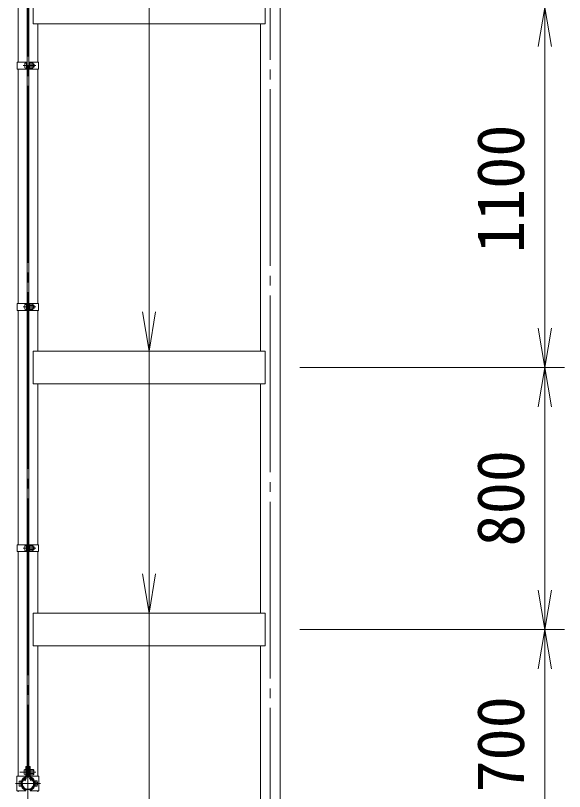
# Model space of a CAD drawing. Units: millimetres, scale not verified. Extents: x -12600 to 12600, y -8910 to 8910.
# Drawn here: x -4531 to -2854, y 281 to 2651 of the extents above; entities that cross this region are included whole.
import ezdxf
from ezdxf.enums import TextEntityAlignment as Align

# ---------------------------------------------------------------- set-up
doc = ezdxf.new("R2010")
doc.units = ezdxf.units.MM
doc.header["$LTSCALE"] = 30
doc.linetypes.add('LONG_CHAIN', pattern=[21, 18, -1, 1, -1])
for name, color, linetype, lineweight in [('0-3_D-STR1', 1, 'Continuous', 9), ('0-6_D-BMK', 2, 'LONG_CHAIN', 9), ('0-7_D-STR3', 3, 'Continuous', 9), ('0-8_D-STR2', 7, 'Continuous', 9), ('0-9_D-STR-DIM', 7, 'Continuous', 9), ('0-A_0', 7, 'Continuous', 9), ('0-B_D-STR-TXT', 7, 'Continuous', 9)]:
    doc.layers.add(name, color=color, linetype=linetype, lineweight=lineweight)
doc.styles.add('ＭＳ ゴシック', font='')
doc.styles.get('ＭＳ ゴシック').set_extended_font_data('MS Gothic')

# ---------------------------------------------------------------- blocks, each defined once
blk = doc.blocks.new('_Open')
at = {"layer": '0-A_0'}
blk.add_line((-30, 5), (0, 0), dxfattribs=at)
blk.add_lwpolyline([(-30, -5), (0, 0), (-30, 0)], dxfattribs=at)

msp = doc.modelspace()

# ---------------------------------------------------------------- linework, layer by layer
at = {"layer": '0-3_D-STR1'}
for p, q in [((-3722.44, -3733.9), (-3722.44, 6085.1)), ((-4522.94, 2508.6), (-4522.94, 3194.55)), ((-4476.69, 2726.1), (-4476.69, 2626.1)), ((-3768.69, 2726.1), (-3768.69, 2626.1)), ((-3768.69, 2626.1), (-4476.69, 2626.1)), ((-4462.44, 2508.6), (-4462.44, 2626.1)), ((-3782.94, 2626.1), (-3782.94, 1626.1)), ((-4522.94, 1771.6), (-4522.94, 2487.6)), ((-4462.44, 1771.6), (-4462.44, 2487.6)), ((-4522.94, 1034.6), (-4522.94, 1750.6)), ((-4462.44, 1626.1), (-4462.44, 1750.6)), ((-3768.69, 1626.1), (-4476.69, 1626.1)), ((-4476.69, 1626.1), (-4476.69, 1526.1)), ((-3768.69, 1626.1), (-3768.69, 1526.1)), ((-3768.69, 1526.1), (-4476.69, 1526.1)), ((-4462.44, 1034.6), (-4462.44, 1526.1)), ((-3782.94, 1526.1), (-3782.94, 826.1)), ((-4522.94, 327.65), (-4522.94, 1013.6)), ((-4462.44, 826.1), (-4462.44, 1013.6)), ((-3768.69, 826.1), (-4476.69, 826.1)), ((-4476.69, 826.1), (-4476.69, 726.1)), ((-3768.69, 826.1), (-3768.69, 726.1)), ((-3768.69, 726.1), (-4476.69, 726.1)), ((-4462.44, 327.65), (-4462.44, 726.1)), ((-3782.94, 726.1), (-3782.94, 126.1)), ((-4499.37, 320.48), (-4502.88, 314.4)), ((-4502.88, 314.4), (-4501.49, 313.6)), ((-4497.98, 319.68), (-4501.49, 313.6)), ((-4487.41, 319.68), (-4483.9, 313.6)), ((-4486.02, 320.48), (-4482.51, 314.4)), ((-4482.51, 314.4), (-4483.9, 313.6)), ((-4522.94, 279.55), (-4522.94, 282.65)), ((-4462.44, 279.55), (-4462.44, 282.65))]:
    msp.add_line(p, q, dxfattribs=at)
for centre, radius, start, end in [((-4492.69, 305.15), 19.05, 114.32478, 65.67522), ((-4492.69, 305.15), 17.45, 114.32478, 65.67522), ((-4499.72, 320.68), 2, 330, 114.32478), ((-4499.72, 320.68), 0.401, 330, 114.32478), ((-4485.67, 320.68), 2, 65.67522, 210), ((-4485.67, 320.68), 0.401, 65.67522, 210)]:
    msp.add_arc(centre, radius, start, end, dxfattribs=at)
at = {"layer": '0-6_D-BMK'}
for p, q in [((-4492.69, 6216.1), (-4492.69, -3783.9)), ((-3752.69, -3783.9), (-3752.69, 6107.1)), ((-4507.24, 2498.1), (-4468.64, 2498.1)), ((-4507.24, 1761.1), (-4468.64, 1761.1)), ((-4507.24, 1024.1), (-4468.64, 1024.1)), ((-4517.13, 340.15), (-4468.26, 340.15)), ((-4530.66, 305.15), (-4454.73, 305.15))]:
    msp.add_line(p, q, dxfattribs=at)
at = {"layer": '0-7_D-STR3'}
for p, q in [((-4494.94, 3197.05), (-4494.94, 325.15)), ((-4490.44, 3197.05), (-4490.44, 325.15)), ((-4525.24, 2508.6), (-4525.24, 2487.6)), ((-4494.94, 2508.6), (-4525.24, 2508.6)), ((-4502.04, 2504.6), (-4502.04, 2491.6)), ((-4497.24, 2508.6), (-4497.24, 2487.6)), ((-4497.24, 2506.1), (-4497.24, 2490.1)), ((-4490.44, 2508.6), (-4460.14, 2508.6)), ((-4488.14, 2508.6), (-4488.14, 2487.6)), ((-4478.14, 2506.2), (-4488.14, 2506.2)), ((-4488.14, 2506.2), (-4488.14, 2490)), ((-4478.14, 2502.15), (-4488.14, 2502.15)), ((-4478.14, 2494.05), (-4488.14, 2494.05)), ((-4478.14, 2490), (-4488.14, 2490)), ((-4477.14, 2504.33), (-4477.14, 2491.99)), ((-4477.14, 2502.1), (-4473.24, 2502.1)), ((-4477.14, 2501.42), (-4472.92, 2501.42)), ((-4477.14, 2494.77), (-4472.92, 2494.77)), ((-4477.14, 2494.1), (-4473.24, 2494.1)), ((-4473.24, 2502.1), (-4473.24, 2494.1)), ((-4460.14, 2508.6), (-4460.14, 2487.6)), ((-4494.94, 2487.6), (-4525.24, 2487.6)), ((-4490.44, 2487.6), (-4460.14, 2487.6)), ((-4525.24, 1771.6), (-4525.24, 1750.6)), ((-4494.94, 1771.6), (-4525.24, 1771.6)), ((-4502.04, 1767.6), (-4502.04, 1754.6)), ((-4497.24, 1771.6), (-4497.24, 1750.6)), ((-4497.24, 1769.1), (-4497.24, 1753.1)), ((-4490.44, 1771.6), (-4460.14, 1771.6)), ((-4488.14, 1771.6), (-4488.14, 1750.6)), ((-4478.14, 1769.2), (-4488.14, 1769.2)), ((-4488.14, 1769.2), (-4488.14, 1753)), ((-4478.14, 1765.15), (-4488.14, 1765.15)), ((-4478.14, 1757.05), (-4488.14, 1757.05)), ((-4477.14, 1767.33), (-4477.14, 1754.99)), ((-4477.14, 1765.1), (-4473.24, 1765.1)), ((-4477.14, 1764.42), (-4472.92, 1764.42)), ((-4477.14, 1757.77), (-4472.92, 1757.77)), ((-4477.14, 1757.1), (-4473.24, 1757.1)), ((-4473.24, 1765.1), (-4473.24, 1757.1)), ((-4460.14, 1771.6), (-4460.14, 1750.6)), ((-4494.94, 1750.6), (-4525.24, 1750.6)), ((-4490.44, 1750.6), (-4460.14, 1750.6)), ((-4478.14, 1753), (-4488.14, 1753)), ((-4525.24, 1034.6), (-4525.24, 1013.6)), ((-4494.94, 1034.6), (-4525.24, 1034.6)), ((-4502.04, 1030.6), (-4502.04, 1017.6)), ((-4497.24, 1034.6), (-4497.24, 1013.6)), ((-4497.24, 1032.1), (-4497.24, 1016.1)), ((-4490.44, 1034.6), (-4460.14, 1034.6)), ((-4488.14, 1034.6), (-4488.14, 1013.6)), ((-4478.14, 1032.2), (-4488.14, 1032.2)), ((-4488.14, 1032.2), (-4488.14, 1016)), ((-4478.14, 1028.15), (-4488.14, 1028.15)), ((-4478.14, 1020.05), (-4488.14, 1020.05)), ((-4477.14, 1030.33), (-4477.14, 1017.99)), ((-4477.14, 1028.1), (-4473.24, 1028.1)), ((-4477.14, 1027.42), (-4472.92, 1027.42)), ((-4477.14, 1020.77), (-4472.92, 1020.77)), ((-4477.14, 1020.1), (-4473.24, 1020.1)), ((-4473.24, 1028.1), (-4473.24, 1020.1)), ((-4460.14, 1034.6), (-4460.14, 1013.6)), ((-4494.94, 1013.6), (-4525.24, 1013.6)), ((-4490.44, 1013.6), (-4460.14, 1013.6)), ((-4478.14, 1016), (-4488.14, 1016)), ((-4499.19, 357.15), (-4499.19, 327.58)), ((-4499.19, 357.15), (-4496.89, 357.15)), ((-4496.89, 357.15), (-4496.89, 327.58)), ((-4488.49, 357.15), (-4488.49, 327.58)), ((-4488.49, 357.15), (-4486.19, 357.15)), ((-4486.19, 357.15), (-4486.19, 327.58)), ((-4503.99, 346.65), (-4503.99, 333.65)), ((-4495.19, 345.47), (-4496.89, 345.47)), ((-4495.19, 334.83), (-4496.89, 334.83)), ((-4495.19, 345.47), (-4495.19, 334.83)), ((-4495.19, 344.15), (-4494.94, 344.15)), ((-4495.19, 336.15), (-4494.94, 336.15)), ((-4490.44, 344.15), (-4488.49, 344.15)), ((-4490.44, 336.15), (-4488.49, 336.15)), ((-4476.19, 348.25), (-4486.19, 348.25)), ((-4476.19, 344.2), (-4486.19, 344.2)), ((-4486.19, 344.15), (-4485.99, 344.15)), ((-4486.19, 336.15), (-4485.99, 336.15)), ((-4476.19, 336.1), (-4486.19, 336.1)), ((-4476.19, 332.05), (-4486.19, 332.05)), ((-4475.19, 346.38), (-4475.19, 334.04)), ((-4475.19, 344.15), (-4475.19, 336.15)), ((-4475.19, 343.47), (-4474.87, 343.47)), ((-4475.19, 336.82), (-4474.87, 336.82)), ((-4526.34, 327.65), (-4499.19, 327.65)), ((-4526.34, 327.65), (-4526.34, 282.65)), ((-4519.49, 311.65), (-4519.49, 298.65)), ((-4514.69, 313.15), (-4514.69, 297.15)), ((-4514.33, 309.15), (-4514.69, 309.15)), ((-4494.94, 325.15), (-4490.44, 325.15)), ((-4486.19, 327.65), (-4459.04, 327.65)), ((-4470.69, 309.15), (-4471.06, 309.15)), ((-4465.19, 313.25), (-4470.69, 313.25)), ((-4470.69, 313.25), (-4470.69, 297.05)), ((-4465.19, 309.2), (-4470.69, 309.2)), ((-4464.19, 311.38), (-4464.19, 299.04)), ((-4464.19, 309.15), (-4463.69, 309.15)), ((-4464.19, 309.15), (-4463.69, 309.15)), ((-4464.19, 308.47), (-4463.37, 308.47)), ((-4463.69, 309.15), (-4463.69, 301.15)), ((-4459.04, 327.65), (-4459.04, 282.65)), ((-4514.33, 301.15), (-4514.69, 301.15)), ((-4499.39, 286.62), (-4500.18, 284.46)), ((-4499.39, 286.62), (-4499.39, 282.65)), ((-4485.99, 286.62), (-4485.99, 282.65)), ((-4485.99, 286.62), (-4485.21, 284.46)), ((-4470.69, 301.15), (-4471.06, 301.15)), ((-4465.19, 301.1), (-4470.69, 301.1)), ((-4465.19, 297.05), (-4470.69, 297.05)), ((-4464.19, 301.82), (-4463.37, 301.82)), ((-4464.19, 301.15), (-4463.69, 301.15)), ((-4464.19, 301.15), (-4463.69, 301.15)), ((-4526.34, 282.65), (-4499.39, 282.65)), ((-4485.99, 282.65), (-4459.04, 282.65))]:
    msp.add_line(p, q, dxfattribs=at)
for centre, radius, start, end in [((-4485.85, 2498.1), 8.7, 332.26063, 27.73937), ((-4479.68, 2504.17), 2.54, 307.21089, 52.78911), ((-4479.69, 2492.02), 2.55, 307.42505, 52.57495), ((-4480.74, 2498.1), 8.5, 331.92751, 28.07249), ((-4485.85, 1761.1), 8.7, 332.26063, 27.73937), ((-4479.68, 1767.17), 2.54, 307.21089, 52.78911), ((-4479.69, 1755.02), 2.55, 307.42505, 52.57495), ((-4480.74, 1761.1), 8.5, 331.92751, 28.07249), ((-4485.85, 1024.1), 8.7, 332.26063, 27.73937), ((-4479.68, 1030.17), 2.54, 307.21089, 52.78911), ((-4479.69, 1018.02), 2.55, 307.42505, 52.57495), ((-4480.74, 1024.1), 8.5, 331.92751, 28.07249), ((-4483.9, 340.15), 8.7, 332.26063, 27.73937), ((-4477.73, 346.22), 2.54, 307.21089, 52.78911), ((-4477.74, 334.07), 2.55, 307.42505, 52.57495), ((-4482.69, 340.15), 8.5, 331.92751, 28.07249), ((-4492.69, 305.15), 22, 110.1633, 250.11694), ((-4492.69, 305.15), 19.7, 109.83718, 250.11694), ((-4501.19, 327.58), 2, 297.27961, 0), ((-4501.19, 327.58), 4.3, 294.96438, 0), ((-4484.19, 327.58), 4.3, 180, 245.03562), ((-4484.19, 327.58), 2, 180, 242.72039), ((-4492.69, 305.15), 19.7, 289.88306, 70.16282), ((-4492.69, 305.15), 22, 289.88306, 69.8367), ((-4472.9, 305.15), 8.7, 332.26063, 27.73937), ((-4466.73, 311.22), 2.54, 307.21089, 52.78911), ((-4471.19, 305.15), 8.5, 331.92751, 28.07249), ((-4466.74, 299.07), 2.55, 307.42505, 52.57495)]:
    msp.add_arc(centre, radius, start, end, dxfattribs=at)
for centre, start_param, end_param in [((-4497.24, 2504.6), 1.5707963, 3.1415927), ((-4497.24, 2491.6), 3.1415927, 4.712389), ((-4497.24, 1767.6), 1.5707963, 3.1415927), ((-4497.24, 1754.6), 3.1415927, 4.712389), ((-4497.24, 1030.6), 1.5707963, 3.1415927), ((-4497.24, 1017.6), 3.1415927, 4.712389), ((-4499.19, 346.65), 1.5707963, 3.1415927), ((-4499.19, 333.65), 3.1415927, 4.712389), ((-4514.69, 311.65), 1.5707963, 3.1415927), ((-4514.69, 298.65), 3.1415927, 4.712389)]:
    msp.add_ellipse(centre, major_axis=(4.8, 0), ratio=0.3125, start_param=start_param, end_param=end_param, dxfattribs=at)
at = {"layer": '0-8_D-STR2'}
msp.add_line((-4122.69, 5019.66), (-4122.69, 828.1), dxfattribs=at)
at = {"layer": '0-9_D-STR-DIM'}
for p, q in [((-2914.02, 2556.1), (-2914.02, 1696.1)), ((-3662.44, 1576.1), (-2854.02, 1576.1)), ((-3662.44, 1576.1), (-2854.02, 1576.1)), ((-2914.02, 1456.1), (-2914.02, 896.1)), ((-3662.44, 776.1), (-2854.02, 776.1)), ((-3662.44, 776.1), (-2854.02, 776.1)), ((-2914.02, 656.1), (-2914.02, 196.1))]:
    msp.add_line(p, q, dxfattribs=at)
at = {"layer": '0-B_D-STR-TXT'}
for q in [(-4122.69, -2371.9), (-4122.69, 1628.1), (-4122.69, -2071.9), (-4122.69, -1771.9), (-4122.69, -1271.9), (-4122.69, -571.9), (-4122.69, 128.1)]:
    msp.add_line((-4122.69, 5019.66), q, dxfattribs=at)

# ---------------------------------------------------------------- block references
at = {"layer": '0-8_D-STR2', "xscale": 4, "yscale": 4, "rotation": 270}
msp.add_blockref('_Open', (-4122.69, 826.1), dxfattribs=at)
at = {"layer": '0-9_D-STR-DIM', "xscale": 4, "yscale": 4}
for p, rotation in [((-2914.02, 2676.1), 90), ((-2914.02, 1576.1), 270), ((-2914.02, 1576.1), 90), ((-2914.02, 776.1), 270), ((-2914.02, 776.1), 90)]:
    msp.add_blockref('_Open', p, dxfattribs=dict(at, rotation=rotation))
at = {"layer": '0-B_D-STR-TXT', "xscale": 4, "yscale": 4, "rotation": 270}
msp.add_blockref('_Open', (-4122.69, 1626.1), dxfattribs=at)

# ---------------------------------------------------------------- texts
at = {"layer": '0-9_D-STR-DIM', "style": 'ＭＳ ゴシック'}
for s, p in [('1100', (-2934.27, 1925.4)), ('800', (-2934.27, 1029.47)), ('700', (-2934.27, 277.6))]:
    msp.add_text(s, height=144.3, rotation=90, dxfattribs=at).set_placement(p, align=Align.BOTTOM_LEFT)

doc.saveas('drawing.dxf')
